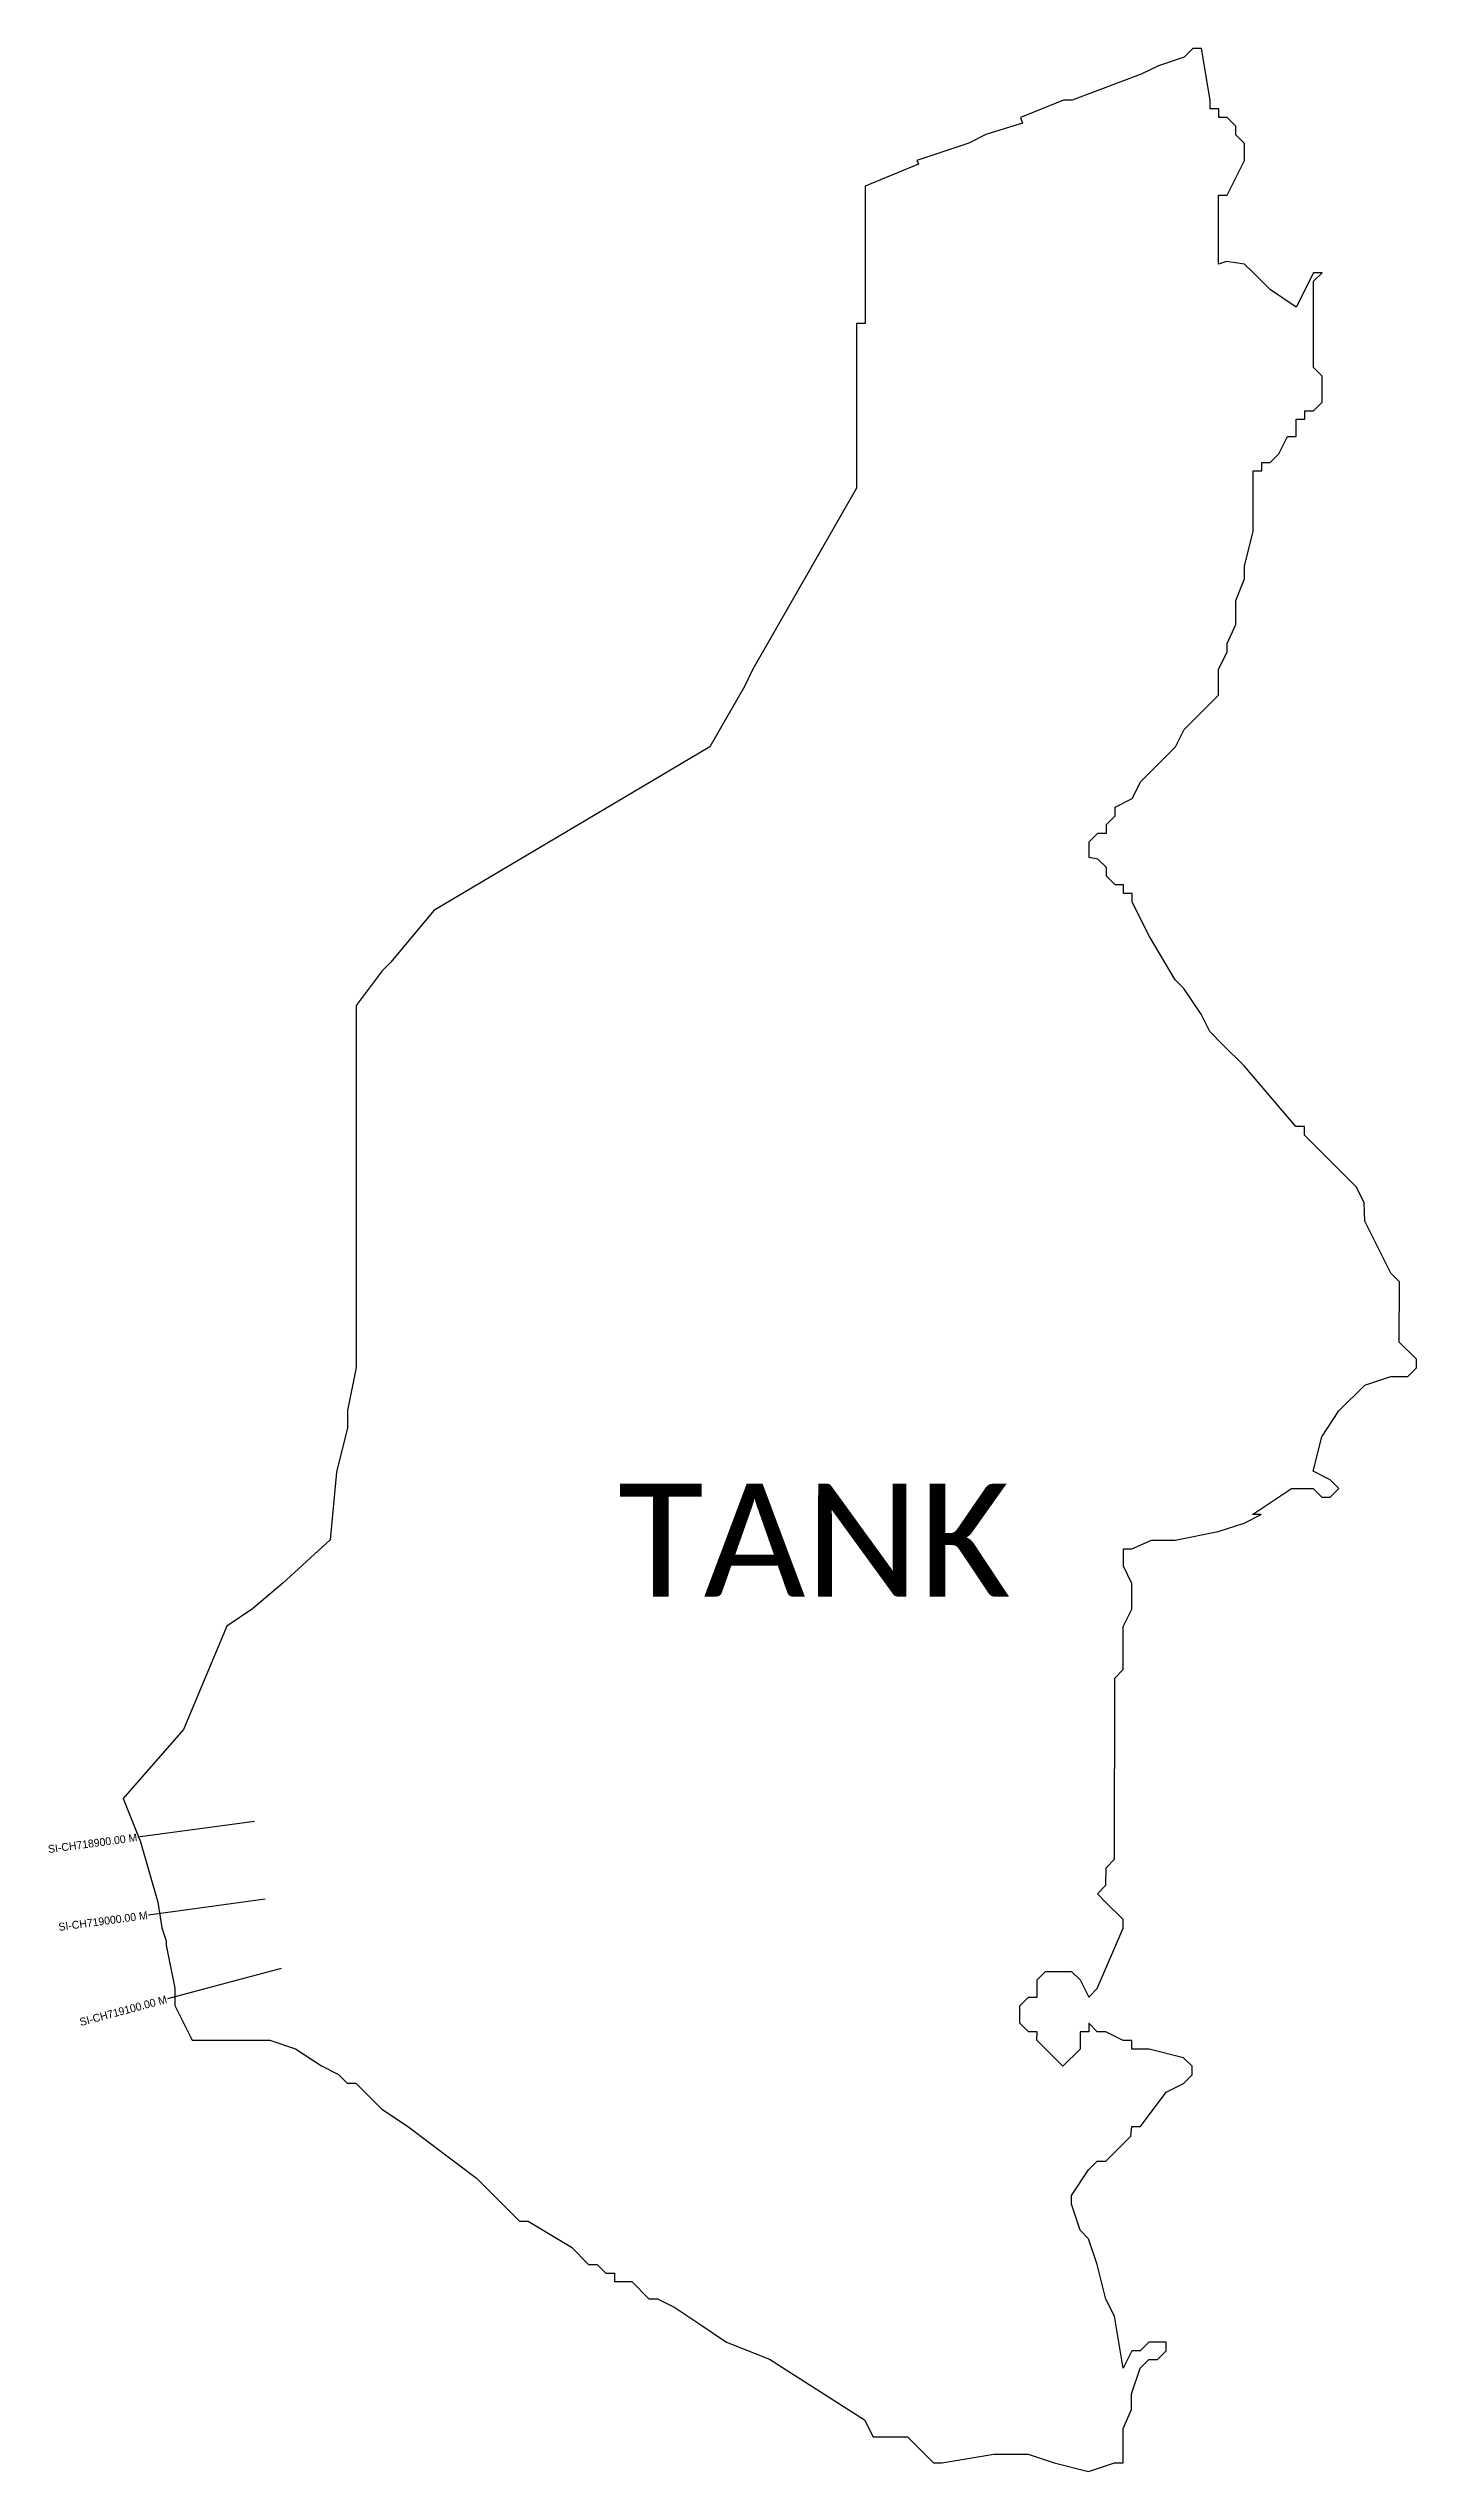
# Model space of a CAD drawing. Header units: metres. Extents: x 355690 to 357432, y 1745458 to 1748542.
import ezdxf
from ezdxf.enums import TextEntityAlignment as Align

# ---------------------------------------------------------------- set-up
doc = ezdxf.new("R2010")
doc.units = ezdxf.units.M
for name, color, linetype in [('CS', 134, 'Continuous'), ('CSMark', 6, 'Continuous'), ('VILLAGE BOUNDRY', 10, 'Continuous'), ('VILLAGE NAME', 250, 'Continuous')]:
    doc.layers.add(name, color=color, linetype=linetype)

msp = doc.modelspace()

# ---------------------------------------------------------------- linework, layer by layer
at = {"layer": 'CS'}
for p, q in [((355952.9, 1746285.2), (355804.3, 1746265.2)), ((355966.2, 1746186.1), (355817.6, 1746166.1)), ((355986.7, 1746098.2), (355841.8, 1746059.4))]:
    msp.add_line(p, q, dxfattribs=at)
at = {"layer": 'VILLAGE BOUNDRY', "ltscale": 0.1, "flags": 128}
msp.add_lwpolyline([(357048.1, 1746467.6), (357059.1, 1746478.6), (357059.1, 1746533.5), (357070.1, 1746555.4), (357070.1, 1746588.3), (357059.2, 1746610.3), (357059.2, 1746632.3), (357070.1, 1746632.3), (357095.1, 1746643.2), (357125, 1746643.2), (357179.9, 1746654.2), (357212.9, 1746665.1), (357234.8, 1746676.1), (357223.8, 1746676.1), (357256.8, 1746698.1), (357273.3, 1746709), (357300.7, 1746709), (357311.7, 1746698), (357322.6, 1746698), (357333.6, 1746709), (357322.6, 1746720), (357300.7, 1746731), (357311.7, 1746774.9), (357333.7, 1746807.8), (357366.6, 1746840.7), (357399.6, 1746851.7), (357421.5, 1746851.7), (357432.5, 1746862.7), (357432.5, 1746873.6), (357410.5, 1746895.6), (357410.6, 1746972.4), (357399.6, 1746983.4), (357366.7, 1747049.3), (357365.8, 1747073.1), (357355.7, 1747093.2), (357289.9, 1747159.1), (357289.9, 1747170.1), (357278.9, 1747170.1), (357213.1, 1747247), (357185.6, 1747274.4), (357169.2, 1747290.9), (357158.2, 1747312.9), (357136.3, 1747345.8), (357125.3, 1747356.8), (357092.4, 1747411.7), (357070.4, 1747455.6), (357070.4, 1747466.6), (357059.5, 1747466.6), (357059.5, 1747477.6), (357048.5, 1747477.6), (357037.5, 1747488.6), (357037.5, 1747499.5), (357026.6, 1747510.5), (357015.6, 1747512.6), (357015.6, 1747532.5), (357026.6, 1747543.4), (357037.5, 1747543.4), (357037.5, 1747554.4), (357048.5, 1747565.4), (357048.5, 1747576.4), (357070.5, 1747587.4), (357081.5, 1747609.3), (357125.4, 1747653.2), (357136.4, 1747675.2), (357180.3, 1747719), (357180.3, 1747752), (357191.3, 1747773.9), (357191.3, 1747784.9), (357202.3, 1747809), (357202.3, 1747839.8), (357213.3, 1747867.2), (357213.3, 1747883.7), (357224.3, 1747927.6), (357224.3, 1748004.5), (357235.3, 1748004.5), (357235.3, 1748015.4), (357246.3, 1748015.4), (357257.3, 1748026.4), (357268.3, 1748048.4), (357279.2, 1748048.3), (357279.2, 1748070.3), (357290.2, 1748070.3), (357290.2, 1748081.3), (357301.2, 1748081.3), (357312.2, 1748092.3), (357312.2, 1748125.2), (357301.2, 1748136.2), (357301.3, 1748246), (357312.2, 1748256.9), (357301.3, 1748256.9), (357279.3, 1748213), (357246.4, 1748235), (357224.4, 1748257), (357213.4, 1748268), (357190.4, 1748271.2), (357180.5, 1748268), (357180.5, 1748355.8), (357191.5, 1748355.8), (357213.5, 1748399.7), (357213.5, 1748421.6), (357202.5, 1748432.6), (357202.5, 1748443.6), (357191.5, 1748454.6), (357180.6, 1748454.6), (357180.6, 1748465.6), (357169.6, 1748465.6), (357169.6, 1748476.6), (357158.6, 1748542.4), (357147.7, 1748542.4), (357136.7, 1748531.4), (357103.7, 1748520.5), (357081.8, 1748509.5), (356993.9, 1748476.6), (356983, 1748476.6), (356928.1, 1748454.7), (356930.8, 1748447.5), (356884.2, 1748432.7), (356862.2, 1748421.8), (356796.3, 1748399.8), (356798.3, 1748395.2), (356730.4, 1748366.9), (356730.4, 1748192.2), (356719.5, 1748192.2), (356719.4, 1748191.3), (356719.3, 1747982.7), (356587.5, 1747752.2), (356576.5, 1747730.3), (356532.6, 1747653.4), (356181.2, 1747445), (356126.3, 1747379.1), (356115.3, 1747368.1), (356082.4, 1747324.2), (356082.2, 1746863.2), (356071.2, 1746808.3), (356071.2, 1746786.3), (356057, 1746729.8), (356049.2, 1746643.6), (355988.8, 1746588.7), (355950.4, 1746555.8), (355917.4, 1746533.9), (355862.5, 1746402.1), (355785.6, 1746314.3), (355807.5, 1746259.4), (355829.5, 1746182.6), (355834.9, 1746149.7), (355840.4, 1746133.2), (355840.4, 1746127.7), (355851.4, 1746072.8), (355851.3, 1746050.8), (355873.3, 1746006.9), (355972.1, 1746006.9), (356005, 1745995.9), (356038, 1745974), (356059.9, 1745962.9), (356070.9, 1745952), (356081.9, 1745952), (356114.8, 1745919), (356147.7, 1745897.1), (356235.5, 1745831.2), (356290.4, 1745776.2), (356301.3, 1745776.2), (356356.2, 1745743.3), (356378.2, 1745721.3), (356389.2, 1745721.3), (356400.1, 1745710.3), (356411.1, 1745710.3), (356411.1, 1745699.4), (356433.1, 1745699.4), (356455, 1745677.4), (356466, 1745677.4), (356488, 1745666.4), (356520.9, 1745644.4), (356553.8, 1745622.5), (356608.7, 1745600.5), (356729.4, 1745523.6), (356740.4, 1745501.6), (356784.3, 1745501.6), (356817.2, 1745468.7), (356828.2, 1745468.7), (356894.1, 1745479.6), (356938, 1745479.6), (356970.9, 1745468.6), (357014.8, 1745457.6), (357047.7, 1745468.6), (357058.7, 1745468.6), (357058.8, 1745512.5), (357069.7, 1745536.4), (357069.7, 1745556.4), (357080.7, 1745589.3), (357091.7, 1745600.3), (357102.7, 1745600.3), (357113.7, 1745611.3), (357113.7, 1745622.3), (357091.7, 1745622.3), (357080.7, 1745611.3), (357069.8, 1745611.3), (357058.8, 1745589.3), (357047.8, 1745655.2), (357036.9, 1745677.2), (357025.9, 1745721.1), (357014.9, 1745754), (357004, 1745765), (356993, 1745798), (356993, 1745808.9), (357014.9, 1745841.8), (357026, 1745852.8), (357036.9, 1745852.8), (357068.5, 1745884.4), (357069.9, 1745896.7), (357080.8, 1745896.7), (357113.8, 1745940.6), (357135.7, 1745951.6), (357146.7, 1745962.6), (357146.8, 1745973.6), (357135.8, 1745984.5), (357091.9, 1745995.5), (357069.9, 1745995.5), (357069.9, 1746006.5), (357058.9, 1746006.5), (357037, 1746017.5), (357026, 1746017.5), (357015, 1746028.5), (357015, 1746017.5), (357004, 1746017.5), (357004, 1745995.5), (356982.1, 1745973.6), (356949.1, 1746006.6), (356949.2, 1746017.5), (356938.2, 1746017.5), (356927.2, 1746028.5), (356927.2, 1746050.5), (356938.2, 1746061.5), (356949.2, 1746061.4), (356949.2, 1746083.4), (356960.1, 1746094.4), (356993.1, 1746094.4), (357004.1, 1746083.4), (357015, 1746061.4), (357026, 1746072.4), (357059, 1746149.2), (357059, 1746160.2), (357037, 1746182.2), (357026.1, 1746193.1), (357037, 1746204.1), (357037.1, 1746226.1), (357048, 1746237.1)], close=True, dxfattribs=at)

# ---------------------------------------------------------------- texts
at = {"layer": 'CSMark'}
for s, rotation, p in [('SI-CH718900.00 M', 7.6475, (355803.3, 1746265.1)), ('SI-CH719000.00 M', 7.6475, (355816.6, 1746166)), ('SI-CH719100.00 M', 14.9804, (355840.9, 1746059.1))]:
    msp.add_text(s, height=10, rotation=rotation, dxfattribs=at).set_placement(p, align=Align.MIDDLE_RIGHT)
at = {"layer": 'VILLAGE NAME', "insert": (356415.6, 1746715.3), "char_height": 143.7, "attachment_point": 1, "rotation": 359.9793}
msp.add_mtext_dynamic_manual_height_columns('{\\fCalibri|b0|i0|c0|p34;TANK}', width=1418, gutter_width=718.5, heights=[0], dxfattribs=at)

doc.saveas('drawing.dxf')
